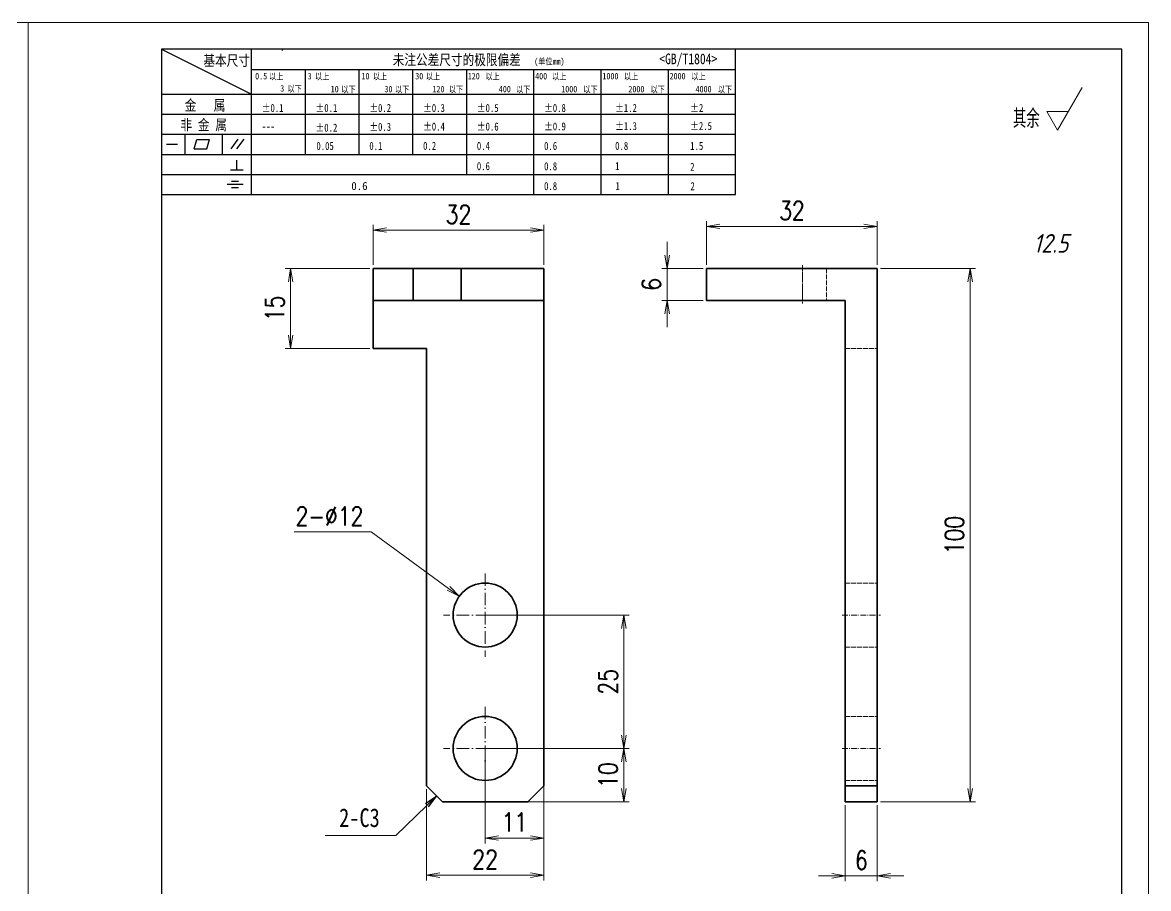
# Model space of a CAD drawing. Header units: millimetres. Extents: x -50019 to 104182, y -50696 to 36580.
# Drawn here: x -48909.7 to -48698.6, y 36207.8 to 36370.1 of the extents above; entities that cross this region are included whole.
import ezdxf
from ezdxf.enums import TextEntityAlignment as Align

# ---------------------------------------------------------------- set-up
doc = ezdxf.new("R2010")
doc.units = ezdxf.units.MM
doc.header["$LTSCALE"] = 0.5
for name, pattern in [('DASHDOT', [18.5, 12, -3, 0.5, -3]), ('DASHED', [15, 12, -3]), ('DOT2', [0.125, 0, -0.125])]:
    doc.linetypes.add(name, pattern=pattern)
doc.layers.add('图\\M+19E79\\M+195B6\\M+18E9A', color=7, linetype='Continuous')
doc.layers.add('车型', color=7, linetype='Continuous')
doc.layers.add('图框', color=7, linetype='Continuous', lineweight=18)
doc.layers.add('标注线', color=3, linetype='Continuous', lineweight=18)
doc.layers.add('打印-禁用', color=7, linetype='Continuous', lineweight=15, plot=False)
doc.styles.add('DIM', font='romans.shx', dxfattribs={"width": 0.8, "bigfont": 'bigfont.shx'})
doc.styles.add('国标', font='simfang.ttf', dxfattribs={"width": 0.8})
doc.styles.add('机械长仿宋', font='gbenor.shx', dxfattribs={"height": 1, "bigfont": 'gbcbig.shx'})
doc.dimstyles.new('DEH 1-1', dxfattribs={"dimtxt": 3.5, "dimasz": 2.5, "dimexe": 1, "dimexo": 0.625, "dimgap": 1.2, "dimtad": 1, "dimtoh": 1, "dimdsep": 46, "dimtxsty": 'DIM', "dimblk": 'OPEN', "dimcen": 0, "dimclrd": 8, "dimclre": 8, "dimclrt": 2, "dimazin": 2, "dimtfac": 0.5, "dimtmove": 0, "dimatfit": 3, "dimldrblk": 'OPEN', "dimfxl": 0, "dimtolj": 2, "dimlwd": 18, "dimlwe": 18, "dimarcsym": 0})
doc.dimstyles.new('DEH 1-1$0', dxfattribs={"dimtxt": 3.5, "dimasz": 2.5, "dimexe": 1, "dimexo": 0.625, "dimgap": 1.2, "dimtad": 1, "dimzin": 9, "dimdsep": 46, "dimtxsty": 'DIM', "dimblk": 'OPEN', "dimcen": 0, "dimclrd": 8, "dimclre": 8, "dimclrt": 2, "dimazin": 2, "dimtfac": 0.5, "dimtmove": 0, "dimatfit": 3, "dimldrblk": 'OPEN', "dimfxl": 0, "dimtolj": 2, "dimlwd": 18, "dimlwe": 18, "dimarcsym": 0})
doc.dimstyles.new('DEH 1-1$3', dxfattribs={"dimtxt": 3.5, "dimasz": 2.5, "dimexe": 1, "dimexo": 0.625, "dimgap": 1.2, "dimtad": 1, "dimtoh": 1, "dimdsep": 46, "dimtxsty": 'DIM', "dimblk": 'OPEN', "dimcen": 0, "dimclrd": 8, "dimclre": 8, "dimclrt": 2, "dimazin": 2, "dimtfac": 0.5, "dimtofl": 0, "dimtmove": 0, "dimatfit": 3, "dimldrblk": 'OPEN', "dimfxl": 0, "dimtolj": 2, "dimlwd": 18, "dimlwe": 18, "dimarcsym": 0})

# ---------------------------------------------------------------- blocks, each defined once
blk = doc.blocks.new('GZDEH零件A4图框V01版')
at = {"layer": '图\\M+19E79\\M+195B6\\M+18E9A', "linetype": 'Continuous'}
for p, q in [((25, 292), (25, 13.5)), ((205, 292), (25, 292)), ((205, 13.5), (205, 292))]:
    blk.add_line(p, q, dxfattribs=at)
at = {"layer": '图\\M+19E79\\M+195B6\\M+18E9A', "color": 9}
for p, q in [((25, 292), (41.88, 283.54)), ((41.88, 264.79), (41.88, 292)), ((47.66, 291.75), (47.66, 292)), ((132.6, 264.79), (132.6, 292)), ((41.88, 288.22), (132.6, 288.22)), ((51.96, 272.29), (51.96, 288.22)), ((62.04, 272.29), (62.04, 288.22)), ((72.12, 272.29), (72.12, 288.22)), ((82.2, 268.54), (82.2, 288.22)), ((94.8, 264.79), (94.8, 288.22)), ((107.4, 264.79), (107.4, 288.22)), ((120, 264.79), (120, 288.22)), ((25, 283.54), (132.6, 283.54)), ((25, 279.79), (132.6, 279.79)), ((25, 276.04), (132.6, 276.04)), ((29.43, 272.34), (29.43, 276.04)), ((31.1, 273.3), (31.58, 275.09)), ((31.58, 275.09), (33.99, 275.09)), ((33.51, 273.3), (33.99, 275.09)), ((36.42, 272.34), (36.42, 276.04)), ((38.03, 273.3), (39.36, 275.16)), ((39.11, 273.3), (40.45, 275.16)), ((25, 272.29), (132.6, 272.29)), ((25.94, 274.19), (28, 274.19)), ((31.1, 273.3), (33.51, 273.3)), ((39.09, 269.41), (39.09, 271.18)), ((25, 268.54), (132.6, 268.54)), ((37.93, 269.41), (40.32, 269.41)), ((37.3, 266.69), (40.28, 266.69)), ((38.08, 267.29), (39.43, 267.29)), ((38.08, 266.09), (39.44, 266.09)), ((25, 264.79), (132.6, 264.79))]:
    blk.add_line(p, q, dxfattribs=at)
at = {"layer": '打印-禁用', "linetype": 'Continuous'}
for p, q in [((0, 297), (0, 0)), ((210, 297), (0, 297)), ((210, 297), (210, 0))]:
    blk.add_line(p, q, dxfattribs=at)
at = {"layer": '图\\M+19E79\\M+195B6\\M+18E9A', "color": 9, "style": '国标', "width": 0.8}
for s, height, p in [('未注公差尺寸的极限偏差', 2, (68.32, 289.02)), ('<GB/T1804>', 2, (118.29, 289.19)), ('基本尺寸', 2, (32.84, 288.88)), ('30', 1.2, (72.55, 286.35)), ('金   属', 2, (29.33, 280.48)), ('±0.1', 1.5, (43.78, 280.23)), ('±0.1', 1.5, (53.86, 280.23)), ('±0.2', 1.5, (63.94, 280.23)), ('±0.3', 1.5, (74.02, 280.23)), ('±0.5', 1.5, (84.1, 280.23)), ('±0.8', 1.5, (96.7, 280.23)), ('±1.2', 1.5, (110.02, 280.23)), ('±2', 1.5, (124.09, 280.23)), ('非 金 属', 2, (28.53, 276.82)), ('---', 1.5, (43.78, 276.81)), ('±0.2', 1.5, (53.86, 276.54)), ('±0.3', 1.5, (63.94, 276.69)), ('±0.4', 1.5, (74.02, 276.75)), ('±0.6', 1.5, (84.1, 276.75)), ('±0.9', 1.5, (96.7, 276.78)), ('±1.3', 1.5, (110.02, 276.84)), ('±2.5', 1.5, (124.09, 276.85)), ('0.1', 1.5, (63.94, 273.12)), ('0.2', 1.5, (74.02, 273.13)), ('0.4', 1.5, (84.1, 273.13)), ('0.6', 1.5, (96.7, 273.11)), ('0.8', 1.5, (110.02, 273.13)), ('1.5', 1.5, (124.09, 273.12)), ('0.6', 1.5, (84.1, 269.33)), ('0.8', 1.5, (96.7, 269.3)), ('1', 1.5, (110.02, 269.34)), ('2', 1.5, (124.09, 269.2)), ('0.8', 1.5, (96.7, 265.59)), ('1', 1.5, (110.1, 265.6)), ('2', 1.5, (124.13, 265.57))]:
    blk.add_text(s, height=height, dxfattribs=at).set_placement(p)
at = {"layer": '图\\M+19E79\\M+195B6\\M+18E9A', "color": 9, "lineweight": 15, "style": '国标', "width": 0.8}
for s, p in [('0.5', (42.54, 286.35)), ('以上', (45.15, 286.3)), ('3', (52.39, 286.35)), ('以上', (53.76, 286.3)), ('10', (62.47, 286.35)), ('以上', (64.6, 286.3)), ('以上', (74.53, 286.3)), ('120', (82.39, 286.35)), ('以上', (85.72, 286.3)), ('400', (95.03, 286.35)), ('以上', (98.19, 286.3)), ('1000', (107.63, 286.35)), ('以上', (111.67, 286.3)), ('2000', (120.23, 286.35)), ('以上', (124.31, 286.3)), ('3', (47.24, 284.06)), ('以下', (48.61, 284.01)), ('10', (56.7, 283.92)), ('以下', (58.69, 283.87)), ('30', (66.78, 283.92)), ('以下', (68.77, 283.87)), ('120', (75.77, 283.92)), ('以下', (78.85, 283.87)), ('400', (88.21, 283.92)), ('以下', (91.45, 283.87)), ('1000', (99.92, 283.92)), ('以下', (104.05, 283.87)), ('2000', (112.5, 283.92)), ('以下', (116.65, 283.87)), ('4000', (125.1, 283.92)), ('以下', (129.25, 283.87))]:
    blk.add_text(s, height=1.2, dxfattribs=at).set_placement(p)
at = {"layer": '图\\M+19E79\\M+195B6\\M+18E9A', "color": 9, "lineweight": 13, "style": '国标'}
blk.add_text('0.6', height=1.5, dxfattribs=at).set_placement((60.56, 265.61))
at = {"layer": '图\\M+19E79\\M+195B6\\M+18E9A', "color": 9, "lineweight": 15, "insert": (94.85, 290.31), "char_height": 1.2, "width": 8.7957, "attachment_point": 1, "style": '国标'}
blk.add_mtext('(单位mm)', dxfattribs=at)
at = {"layer": '图\\M+19E79\\M+195B6\\M+18E9A', "color": 9, "insert": (54.02, 273.09), "char_height": 1.5, "width": 5.1982, "attachment_point": 7, "style": '国标'}
blk.add_mtext('0.05', dxfattribs=at)
blk = doc.blocks.new('DEH A4')
at = {"layer": '图框'}
blk.add_blockref('GZDEH零件A4图框V01版', (0, 0), dxfattribs=at)
blk = doc.blocks.new('FINISHER_TR')
at = {"layer": '标注线'}
for p, q in [((0, 0), (4.62, 8)), ((-2.02, 3.5), (0, 0)), ((2.02, 3.5), (-2.02, 3.5))]:
    blk.add_line(p, q, dxfattribs=at)
at = {"layer": '标注线', "color": 2, "style": '机械长仿宋', "oblique": 15}
blk.add_attdef('0.0', text='', height=3.5, dxfattribs=at).set_placement((2.03, -24.04), align=Align.BOTTOM_RIGHT)
blk = doc.blocks.new('其余12.5')
at = {"layer": '标注线'}
blk.add_blockref('FINISHER_TR', (0, 0), dxfattribs=at).add_auto_attribs({'0.0': '12.5'})
at = {"layer": '标注线', "color": 7, "linetype": 'DOT2', "style": '机械长仿宋'}
blk.add_text('其余', height=3.5, dxfattribs=at).set_placement((-8.38, 0.4))
blk = doc.blocks.new('_Open')
at = {"color": 0, "linetype": 'ByBlock', "lineweight": -2}
for p, q in [((-1, 0.167), (0, 0)), ((-1, -0.167), (0, 0)), ((0, 0), (-1, 0))]:
    blk.add_line(p, q, dxfattribs=at)
blk = doc.blocks.new('*D94')
at = {"layer": 'Defpoints', "color": 0, "transparency": 16777216}
for p in [(-48749.48, 36331.88), (-48781.48, 36324.01), (-48749.48, 36324.01)]:
    blk.add_point(p, dxfattribs=at)
at = {"layer": '标注线', "color": 8, "lineweight": 18, "transparency": 16777216}
for p, q in [((-48781.48, 36324.64), (-48781.48, 36332.88)), ((-48778.98, 36331.88), (-48751.98, 36331.88)), ((-48749.48, 36324.64), (-48749.48, 36332.88))]:
    blk.add_line(p, q, dxfattribs=at)
at = {"layer": '标注线', "color": 8, "lineweight": 18, "transparency": 16777216, "xscale": 2.5, "yscale": 2.5, "zscale": 2.5, "rotation": 180}
blk.add_blockref('_Open', (-48781.48, 36331.88), dxfattribs=at)
at = {"layer": '标注线', "color": 8, "lineweight": 18, "transparency": 16777216, "xscale": 2.5, "yscale": 2.5, "zscale": 2.5}
blk.add_blockref('_Open', (-48749.48, 36331.88), dxfattribs=at)
at = {"layer": '标注线', "color": 2, "transparency": 16777216, "insert": (-48765.48, 36334.83), "char_height": 3.5, "attachment_point": 5, "style": 'DIM'}
blk.add_mtext('\\A2;32', dxfattribs=at)
blk = doc.blocks.new('*D95')
at = {"layer": 'Defpoints', "color": 0, "transparency": 16777216}
for p in [(-48749.48, 36324.01), (-48749.48, 36224.01), (-48732.07, 36224.01)]:
    blk.add_point(p, dxfattribs=at)
at = {"layer": '标注线', "color": 8, "lineweight": 18, "transparency": 16777216}
for p, q in [((-48748.86, 36324.01), (-48731.07, 36324.01)), ((-48732.07, 36321.51), (-48732.07, 36226.51)), ((-48748.86, 36224.01), (-48731.07, 36224.01))]:
    blk.add_line(p, q, dxfattribs=at)
at = {"layer": '标注线', "color": 8, "lineweight": 18, "transparency": 16777216, "xscale": 2.5, "yscale": 2.5, "zscale": 2.5}
for p, rotation in [((-48732.07, 36324.01), 90), ((-48732.07, 36224.01), 270)]:
    blk.add_blockref('_Open', p, dxfattribs=dict(at, rotation=rotation))
at = {"layer": '标注线', "color": 2, "transparency": 16777216, "insert": (-48735.02, 36274.01), "char_height": 3.5, "attachment_point": 5, "rotation": 90, "style": 'DIM'}
blk.add_mtext('\\A2;100', dxfattribs=at)
blk = doc.blocks.new('*D96')
at = {"layer": 'Defpoints', "color": 0, "transparency": 16777216}
for p in [(-48755.48, 36224.01), (-48749.48, 36224.01), (-48749.48, 36210.13)]:
    blk.add_point(p, dxfattribs=at)
at = {"layer": '标注线', "color": 8, "lineweight": 18, "transparency": 16777216}
for p, q in [((-48755.48, 36223.39), (-48755.48, 36209.13)), ((-48749.48, 36223.39), (-48749.48, 36209.13)), ((-48757.98, 36210.13), (-48760.48, 36210.13)), ((-48755.48, 36210.13), (-48749.48, 36210.13)), ((-48746.98, 36210.13), (-48744.48, 36210.13))]:
    blk.add_line(p, q, dxfattribs=at)
at = {"layer": '标注线', "color": 8, "lineweight": 18, "transparency": 16777216, "xscale": 2.5, "yscale": 2.5, "zscale": 2.5}
blk.add_blockref('_Open', (-48755.48, 36210.13), dxfattribs=at)
at = {"layer": '标注线', "color": 8, "lineweight": 18, "transparency": 16777216, "xscale": 2.5, "yscale": 2.5, "zscale": 2.5, "rotation": 180}
blk.add_blockref('_Open', (-48749.48, 36210.13), dxfattribs=at)
at = {"layer": '标注线', "color": 2, "transparency": 16777216, "insert": (-48752.48, 36213.08), "char_height": 3.5, "attachment_point": 5, "style": 'DIM'}
blk.add_mtext('\\A2;6', dxfattribs=at)
blk = doc.blocks.new('*D97')
at = {"layer": 'Defpoints', "color": 0, "transparency": 16777216}
for p in [(-48811.99, 36331.18), (-48843.99, 36324.01), (-48811.99, 36324.01)]:
    blk.add_point(p, dxfattribs=at)
at = {"layer": '标注线', "color": 8, "lineweight": 18, "transparency": 16777216}
for p, q in [((-48843.99, 36324.64), (-48843.99, 36332.18)), ((-48811.99, 36324.64), (-48811.99, 36332.18)), ((-48841.49, 36331.18), (-48814.49, 36331.18))]:
    blk.add_line(p, q, dxfattribs=at)
at = {"layer": '标注线', "color": 8, "lineweight": 18, "transparency": 16777216, "xscale": 2.5, "yscale": 2.5, "zscale": 2.5, "rotation": 180}
blk.add_blockref('_Open', (-48843.99, 36331.18), dxfattribs=at)
at = {"layer": '标注线', "color": 8, "lineweight": 18, "transparency": 16777216, "xscale": 2.5, "yscale": 2.5, "zscale": 2.5}
blk.add_blockref('_Open', (-48811.99, 36331.18), dxfattribs=at)
at = {"layer": '标注线', "color": 2, "transparency": 16777216, "insert": (-48827.99, 36334.13), "char_height": 3.5, "attachment_point": 5, "style": 'DIM'}
blk.add_mtext('\\A2;32', dxfattribs=at)
blk = doc.blocks.new('*D98')
at = {"layer": 'Defpoints', "color": 0, "transparency": 16777216}
for p in [(-48833.99, 36227.01), (-48811.99, 36227.01), (-48811.99, 36210.26)]:
    blk.add_point(p, dxfattribs=at)
at = {"layer": '标注线', "color": 8, "lineweight": 18, "transparency": 16777216}
for p, q in [((-48833.99, 36226.39), (-48833.99, 36209.26)), ((-48811.99, 36226.39), (-48811.99, 36209.26)), ((-48831.49, 36210.26), (-48814.49, 36210.26))]:
    blk.add_line(p, q, dxfattribs=at)
at = {"layer": '标注线', "color": 8, "lineweight": 18, "transparency": 16777216, "xscale": 2.5, "yscale": 2.5, "zscale": 2.5, "rotation": 180}
blk.add_blockref('_Open', (-48833.99, 36210.26), dxfattribs=at)
at = {"layer": '标注线', "color": 8, "lineweight": 18, "transparency": 16777216, "xscale": 2.5, "yscale": 2.5, "zscale": 2.5}
blk.add_blockref('_Open', (-48811.99, 36210.26), dxfattribs=at)
at = {"layer": '标注线', "color": 2, "transparency": 16777216, "insert": (-48822.99, 36213.21), "char_height": 3.5, "attachment_point": 5, "style": 'DIM'}
blk.add_mtext('\\A2;22', dxfattribs=at)
blk = doc.blocks.new('*D99')
at = {"layer": 'Defpoints', "color": 0, "transparency": 16777216}
for p in [(-48822.99, 36234.01), (-48811.99, 36234.01), (-48811.99, 36217.22)]:
    blk.add_point(p, dxfattribs=at)
at = {"layer": '标注线', "color": 8, "lineweight": 18, "transparency": 16777216}
for p, q in [((-48822.99, 36233.39), (-48822.99, 36216.22)), ((-48811.99, 36233.39), (-48811.99, 36216.22)), ((-48820.49, 36217.22), (-48814.49, 36217.22))]:
    blk.add_line(p, q, dxfattribs=at)
at = {"layer": '标注线', "color": 8, "lineweight": 18, "transparency": 16777216, "xscale": 2.5, "yscale": 2.5, "zscale": 2.5, "rotation": 180}
blk.add_blockref('_Open', (-48822.99, 36217.22), dxfattribs=at)
at = {"layer": '标注线', "color": 8, "lineweight": 18, "transparency": 16777216, "xscale": 2.5, "yscale": 2.5, "zscale": 2.5}
blk.add_blockref('_Open', (-48811.99, 36217.22), dxfattribs=at)
at = {"layer": '标注线', "color": 2, "transparency": 16777216, "insert": (-48817.49, 36220.17), "char_height": 3.5, "attachment_point": 5, "style": 'DIM'}
blk.add_mtext('\\A2;11', dxfattribs=at)
blk = doc.blocks.new('*D100')
at = {"layer": 'Defpoints', "color": 0, "transparency": 16777216}
for p in [(-48822.99, 36234.01), (-48818.16, 36224.01), (-48797, 36224.01)]:
    blk.add_point(p, dxfattribs=at)
at = {"layer": '标注线', "color": 8, "lineweight": 18, "transparency": 16777216}
for p, q in [((-48822.36, 36234.01), (-48796, 36234.01)), ((-48797, 36231.51), (-48797, 36226.51)), ((-48817.54, 36224.01), (-48796, 36224.01))]:
    blk.add_line(p, q, dxfattribs=at)
at = {"layer": '标注线', "color": 8, "lineweight": 18, "transparency": 16777216, "xscale": 2.5, "yscale": 2.5, "zscale": 2.5}
for p, rotation in [((-48797, 36234.01), 90), ((-48797, 36224.01), 270)]:
    blk.add_blockref('_Open', p, dxfattribs=dict(at, rotation=rotation))
at = {"layer": '标注线', "color": 2, "transparency": 16777216, "insert": (-48799.95, 36229.01), "char_height": 3.5, "attachment_point": 5, "rotation": 90, "style": 'DIM'}
blk.add_mtext('\\A2;10', dxfattribs=at)
blk = doc.blocks.new('*D101')
at = {"layer": 'Defpoints', "color": 0, "transparency": 16777216}
for p in [(-48822.99, 36259.01), (-48797, 36259.01), (-48822.99, 36234.01)]:
    blk.add_point(p, dxfattribs=at)
at = {"layer": '标注线', "color": 8, "lineweight": 18, "transparency": 16777216}
for p, q in [((-48822.36, 36259.01), (-48796, 36259.01)), ((-48797, 36236.51), (-48797, 36256.51)), ((-48822.36, 36234.01), (-48796, 36234.01))]:
    blk.add_line(p, q, dxfattribs=at)
at = {"layer": '标注线', "color": 8, "lineweight": 18, "transparency": 16777216, "xscale": 2.5, "yscale": 2.5, "zscale": 2.5}
for p, rotation in [((-48797, 36259.01), 90), ((-48797, 36234.01), 270)]:
    blk.add_blockref('_Open', p, dxfattribs=dict(at, rotation=rotation))
at = {"layer": '标注线', "color": 2, "transparency": 16777216, "insert": (-48799.95, 36246.51), "char_height": 3.5, "attachment_point": 5, "rotation": 90, "style": 'DIM'}
blk.add_mtext('\\A2;25', dxfattribs=at)
blk = doc.blocks.new('*D102')
at = {"layer": 'Defpoints', "color": 0, "transparency": 16777216}
for p in [(-48859.46, 36324.01), (-48843.99, 36324.01), (-48843.99, 36309.01)]:
    blk.add_point(p, dxfattribs=at)
at = {"layer": '标注线', "color": 8, "lineweight": 18, "transparency": 16777216}
for p, q in [((-48844.61, 36324.01), (-48860.46, 36324.01)), ((-48859.46, 36311.51), (-48859.46, 36321.51)), ((-48844.61, 36309.01), (-48860.46, 36309.01))]:
    blk.add_line(p, q, dxfattribs=at)
at = {"layer": '标注线', "color": 8, "lineweight": 18, "transparency": 16777216, "xscale": 2.5, "yscale": 2.5, "zscale": 2.5}
for p, rotation in [((-48859.46, 36324.01), 90), ((-48859.46, 36309.01), 270)]:
    blk.add_blockref('_Open', p, dxfattribs=dict(at, rotation=rotation))
at = {"layer": '标注线', "color": 2, "transparency": 16777216, "insert": (-48862.41, 36316.51), "char_height": 3.5, "attachment_point": 5, "rotation": 90, "style": 'DIM'}
blk.add_mtext('\\A2;15', dxfattribs=at)
blk = doc.blocks.new('*D103')
at = {"layer": 'Defpoints', "color": 0, "transparency": 16777216}
for p in [(-48827.83, 36262.55), (-48818.14, 36255.48)]:
    blk.add_point(p, dxfattribs=at)
at = {"layer": '标注线', "color": 8, "lineweight": 18, "transparency": 16777216}
for p, q in [((-48858.76, 36274.6), (-48844.36, 36274.6)), ((-48844.36, 36274.6), (-48829.85, 36264.02))]:
    blk.add_line(p, q, dxfattribs=at)
at = {"layer": '标注线', "color": 8, "lineweight": 18, "transparency": 16777216, "xscale": 2.5, "yscale": 2.5, "zscale": 2.5, "rotation": 323.8892422858851}
blk.add_blockref('_Open', (-48827.83, 36262.55), dxfattribs=at)
at = {"layer": '标注线', "color": 2, "transparency": 16777216, "insert": (-48852.16, 36277.55), "char_height": 3.5, "attachment_point": 5, "style": 'DIM'}
blk.add_mtext('\\A2;2-%%c12', dxfattribs=at)
blk = doc.blocks.new('*D108')
at = {"layer": 'Defpoints', "color": 0, "transparency": 16777216}
for p in [(-48781.48, 36324.01), (-48788.88, 36318.01), (-48781.48, 36318.01)]:
    blk.add_point(p, dxfattribs=at)
at = {"layer": '标注线', "color": 8, "lineweight": 18, "transparency": 16777216}
for p, q in [((-48788.88, 36326.51), (-48788.88, 36329.01)), ((-48782.11, 36324.01), (-48789.88, 36324.01)), ((-48788.88, 36324.01), (-48788.88, 36318.01)), ((-48782.11, 36318.01), (-48789.88, 36318.01)), ((-48788.88, 36315.51), (-48788.88, 36313.01))]:
    blk.add_line(p, q, dxfattribs=at)
at = {"layer": '标注线', "color": 8, "lineweight": 18, "transparency": 16777216, "xscale": 2.5, "yscale": 2.5, "zscale": 2.5}
for p, rotation in [((-48788.88, 36324.01), 270), ((-48788.88, 36318.01), 90)]:
    blk.add_blockref('_Open', p, dxfattribs=dict(at, rotation=rotation))
at = {"layer": '标注线', "color": 2, "transparency": 16777216, "insert": (-48791.83, 36321.01), "char_height": 3.5, "attachment_point": 5, "rotation": 90, "style": 'DIM'}
blk.add_mtext('\\A2;6', dxfattribs=at)

msp = doc.modelspace()

# ---------------------------------------------------------------- linework, layer by layer
at = {"color": 7, "lineweight": 35, "ltscale": 0.149999}
for p, q in [((-48843.987, 36318.013), (-48843.987, 36324.013)), ((-48836.487, 36324.013), (-48836.487, 36318.013)), ((-48827.487, 36324.013), (-48827.487, 36318.013)), ((-48811.987, 36318.013), (-48811.987, 36324.013)), ((-48781.481, 36318.013), (-48781.481, 36324.013))]:
    msp.add_line(p, q, dxfattribs=at)
at = {"color": 7, "lineweight": 35, "ltscale": 0.1875}
for p, q in [((-48836.487, 36324.013), (-48843.987, 36324.013)), ((-48836.487, 36318.013), (-48843.987, 36318.013))]:
    msp.add_line(p, q, dxfattribs=at)
at = {"color": 1, "linetype": 'DASHED', "lineweight": 13, "ltscale": 0.149998}
msp.add_line((-48843.987, 36324.013), (-48843.987, 36318.013), dxfattribs=at)
at = {"color": 1, "linetype": 'DASHED', "lineweight": 13}
msp.add_line((-48811.987, 36324.013), (-48843.987, 36324.013), dxfattribs=at)
at = {"color": 7, "lineweight": 35, "ltscale": 0.225}
for p, q in [((-48836.487, 36324.013), (-48827.487, 36324.013)), ((-48836.487, 36318.013), (-48827.487, 36318.013))]:
    msp.add_line(p, q, dxfattribs=at)
at = {"color": 7, "lineweight": 35, "ltscale": 0.3875}
for p, q in [((-48827.487, 36324.013), (-48811.987, 36324.013)), ((-48827.487, 36318.013), (-48811.987, 36318.013))]:
    msp.add_line(p, q, dxfattribs=at)
at = {"color": 7, "lineweight": 35}
for p, q in [((-48811.987, 36227.013), (-48811.987, 36324.013)), ((-48755.481, 36324.013), (-48781.481, 36324.013)), ((-48749.481, 36227.013), (-48749.481, 36324.013)), ((-48755.481, 36318.013), (-48781.481, 36318.013)), ((-48755.481, 36227.013), (-48755.481, 36318.013)), ((-48833.987, 36309.013), (-48833.987, 36227.013))]:
    msp.add_line(p, q, dxfattribs=at)
at = {"color": 2, "linetype": 'DASHDOT', "lineweight": 13, "ltscale": 0.180016}
msp.add_line((-48763.481, 36324.613), (-48763.481, 36317.413), dxfattribs=at)
at = {"color": 1, "linetype": 'DASHED', "lineweight": 13, "ltscale": 0.149999}
for p, q in [((-48763.481, 36318.013), (-48763.481, 36324.013)), ((-48763.481, 36318.013), (-48763.481, 36324.013)), ((-48758.981, 36324.013), (-48758.981, 36318.013))]:
    msp.add_line(p, q, dxfattribs=at)
at = {"color": 7, "lineweight": 35, "ltscale": 0.15}
for p, q in [((-48755.481, 36324.013), (-48749.481, 36324.013)), ((-48755.481, 36227.013), (-48749.481, 36227.013)), ((-48755.481, 36224.013), (-48749.481, 36224.013))]:
    msp.add_line(p, q, dxfattribs=at)
at = {"color": 7, "lineweight": 35, "ltscale": 0.225001}
msp.add_line((-48843.987, 36318.013), (-48843.987, 36309.013), dxfattribs=at)
at = {"color": 7, "lineweight": 35, "ltscale": 0.25}
msp.add_line((-48843.987, 36309.013), (-48833.987, 36309.013), dxfattribs=at)
at = {"color": 1, "linetype": 'DASHED', "lineweight": 13, "ltscale": 0.15}
for p, q in [((-48755.481, 36309.013), (-48749.481, 36309.013)), ((-48755.481, 36265.013), (-48749.481, 36265.013)), ((-48755.481, 36253.013), (-48749.481, 36253.013)), ((-48755.481, 36240.013), (-48749.481, 36240.013)), ((-48755.481, 36228.013), (-48749.481, 36228.013)), ((-48749.481, 36227.013), (-48755.481, 36227.013))]:
    msp.add_line(p, q, dxfattribs=at)
at = {"color": 2, "linetype": 'DASHDOT', "lineweight": 13, "ltscale": 0.39}
for p, q in [((-48822.987, 36266.813), (-48822.987, 36251.213)), ((-48822.987, 36241.813), (-48822.987, 36226.213))]:
    msp.add_line(p, q, dxfattribs=at)
at = {"color": 2, "linetype": 'DASHDOT', "lineweight": 13, "ltscale": 0.389999}
for p, q in [((-48815.187, 36259.013), (-48830.787, 36259.013)), ((-48815.187, 36234.013), (-48830.787, 36234.013))]:
    msp.add_line(p, q, dxfattribs=at)
at = {"color": 2, "linetype": 'DASHDOT', "lineweight": 13, "ltscale": 0.179999}
for p, q in [((-48756.081, 36259.013), (-48748.881, 36259.013)), ((-48756.081, 36234.013), (-48748.881, 36234.013))]:
    msp.add_line(p, q, dxfattribs=at)
at = {"color": 7, "lineweight": 35, "ltscale": 0.106066}
for p, q in [((-48830.987, 36224.013), (-48833.987, 36227.013)), ((-48811.987, 36227.013), (-48814.987, 36224.013))]:
    msp.add_line(p, q, dxfattribs=at)
at = {"color": 7, "lineweight": 35, "ltscale": 0.075}
for p, q in [((-48755.481, 36227.013), (-48755.481, 36224.013)), ((-48749.481, 36227.013), (-48749.481, 36224.013))]:
    msp.add_line(p, q, dxfattribs=at)
at = {"color": 7, "lineweight": 35, "ltscale": 0.4}
msp.add_line((-48830.987, 36224.013), (-48814.987, 36224.013), dxfattribs=at)
at = {"color": 7, "lineweight": 35}
for centre in [(-48822.987, 36259.013), (-48822.987, 36234.013)]:
    msp.add_circle(centre, 6, dxfattribs=at)

# ---------------------------------------------------------------- block references
at = {"layer": '图框'}
for p in [(-49118.642, 36073.093), (-48908.643, 36073.093)]:
    msp.add_blockref('DEH A4', p, dxfattribs=at)
at = {"layer": '标注线'}
msp.add_blockref('其余12.5', (-48715.699, 36349.935), dxfattribs=at)

# ---------------------------------------------------------------- texts
at = {"layer": '车型', "color": 3, "style": '国标', "width": 0.8}
msp.add_text('2-C3', height=3.5, dxfattribs=at).set_placement((-48846.554, 36219.282), align=Align.CENTER)

# ---------------------------------------------------------------- dimensions: what is measured, and where the dimension line sits
at = {"layer": '标注线'}
for base, p1, p2, picture, middle in [((-48811.987, 36331.181), (-48843.987, 36324.013), (-48811.987, 36324.013), '*D97', (-48827.987, 36334.131)), ((-48749.481, 36331.884), (-48781.481, 36324.013), (-48749.481, 36324.013), '*D94', (-48765.481, 36334.834)), ((-48811.987, 36217.215), (-48822.987, 36234.013), (-48811.987, 36234.013), '*D99', (-48817.487, 36220.165)), ((-48811.987, 36210.264), (-48833.987, 36227.013), (-48811.987, 36227.013), '*D98', (-48822.987, 36213.214)), ((-48749.481, 36210.129), (-48755.481, 36224.013), (-48749.481, 36224.013), '*D96', (-48752.481, 36213.079))]:
    dim = msp.add_linear_dim(base=base, p1=p1, p2=p2, dimstyle='DEH 1-1$0', override={"dimarcsym": 1}, dxfattribs=at)
    dim.commit()
    dim.dimension.update_dxf_attribs({"geometry": picture, "text_midpoint": middle})
for base, p1, p2, picture, middle in [((-48788.878, 36318.013), (-48781.481, 36324.013), (-48781.481, 36318.013), '*D108', (-48791.828, 36321.013)), ((-48859.457, 36324.013), (-48843.987, 36309.013), (-48843.987, 36324.013), '*D102', (-48862.407, 36316.513)), ((-48732.07, 36224.013), (-48749.481, 36324.013), (-48749.481, 36224.013), '*D95', (-48735.02, 36274.013)), ((-48796.997, 36259.013), (-48822.987, 36234.013), (-48822.987, 36259.013), '*D101', (-48799.947, 36246.513)), ((-48796.997, 36224.013), (-48822.987, 36234.013), (-48818.163, 36224.013), '*D100', (-48799.947, 36229.013))]:
    dim = msp.add_linear_dim(base=base, p1=p1, p2=p2, angle=90, dimstyle='DEH 1-1$0', override={"dimarcsym": 1}, dxfattribs=at)
    dim.commit()
    dim.dimension.update_dxf_attribs({"geometry": picture, "text_midpoint": middle})
dim = msp.add_diameter_dim_2p(p1=(-48818.139, 36255.477), p2=(-48827.834, 36262.549), dimstyle='DEH 1-1$3', override={"dimpost": '2-%%c<>', "dimarcsym": 1}, dxfattribs=at)
dim.commit()
dim.dimension.update_dxf_attribs({"geometry": '*D103', "text_midpoint": (-48852.159, 36274.605), "dimtype": 163})

# ---------------------------------------------------------------- leaders
msp.add_leader([(-48832.073, 36225.099), (-48839.72, 36217.717), (-48853.005, 36217.717)], dimstyle='DEH 1-1', override={"dimgap": 1.2, "dimtad": 1, "dimarcsym": 1}, dxfattribs=at)

doc.saveas('drawing.dxf')
